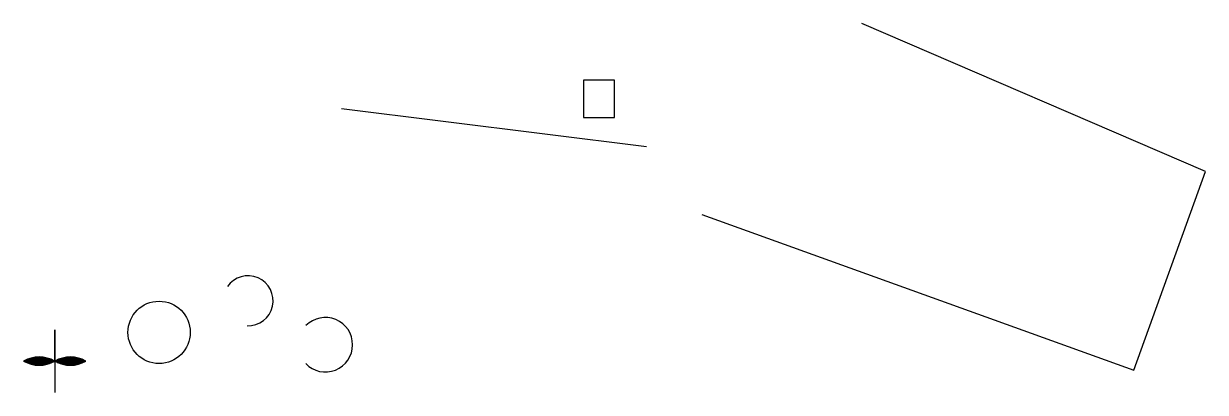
# Model space of a CAD drawing. Header units: inches. Extents: x 234 to 2131, y 142 to 733.
import ezdxf

# ---------------------------------------------------------------- set-up
doc = ezdxf.new("R2010")
doc.units = ezdxf.units.IN
doc.header["$MEASUREMENT"] = 0

msp = doc.modelspace()

# ---------------------------------------------------------------- hatches: boundary and pattern name
h = msp.add_hatch()
h.set_pattern_fill('AR-PARQ1', color=1, style=0)
h.paths.add_polyline_path([(234.2, 192), (284.2, 192, 0.267949)])
h.paths.add_polyline_path([(284.2, 192), (234.2, 192, 0.267949)])
h.paths.add_polyline_path([(284.2, 192), (334.2, 192, 0.267949)])
h.paths.add_polyline_path([(334.2, 192), (284.2, 192, 0.267949)])

# ---------------------------------------------------------------- linework, layer by layer
for p, q in [((2130.6, 495.9), (1579.2, 732.8)), ((744.5, 596.7), (1233.5, 536.2)), ((2015.7, 177.3), (2130.6, 495.9)), ((1322.8, 427.2), (2015.7, 177.3)), ((284.2, 192), (284.2, 242)), ((284.2, 242), (284.2, 142)), ((234.2, 192), (334.2, 192))]:
    msp.add_line(p, q)
msp.add_lwpolyline([(1182.5, 642.2), (1132.5, 642.2), (1132.5, 582.2), (1182.5, 582.2)], close=True)
msp.add_circle((451.6, 238.1), 50)
for centre, radius, start, end in [((594.2, 288.7), 40.2, 268.2896, 145.3975), ((718.4, 218.3), 43.7, 223.7679, 135.5575), ((259.2, 148.7), 50, 60, 120), ((259.2, 235.3), 50, 240, 300), ((309.2, 148.7), 50, 60, 120), ((309.2, 235.3), 50, 240, 300)]:
    msp.add_arc(centre, radius, start, end)

doc.saveas('drawing.dxf')
